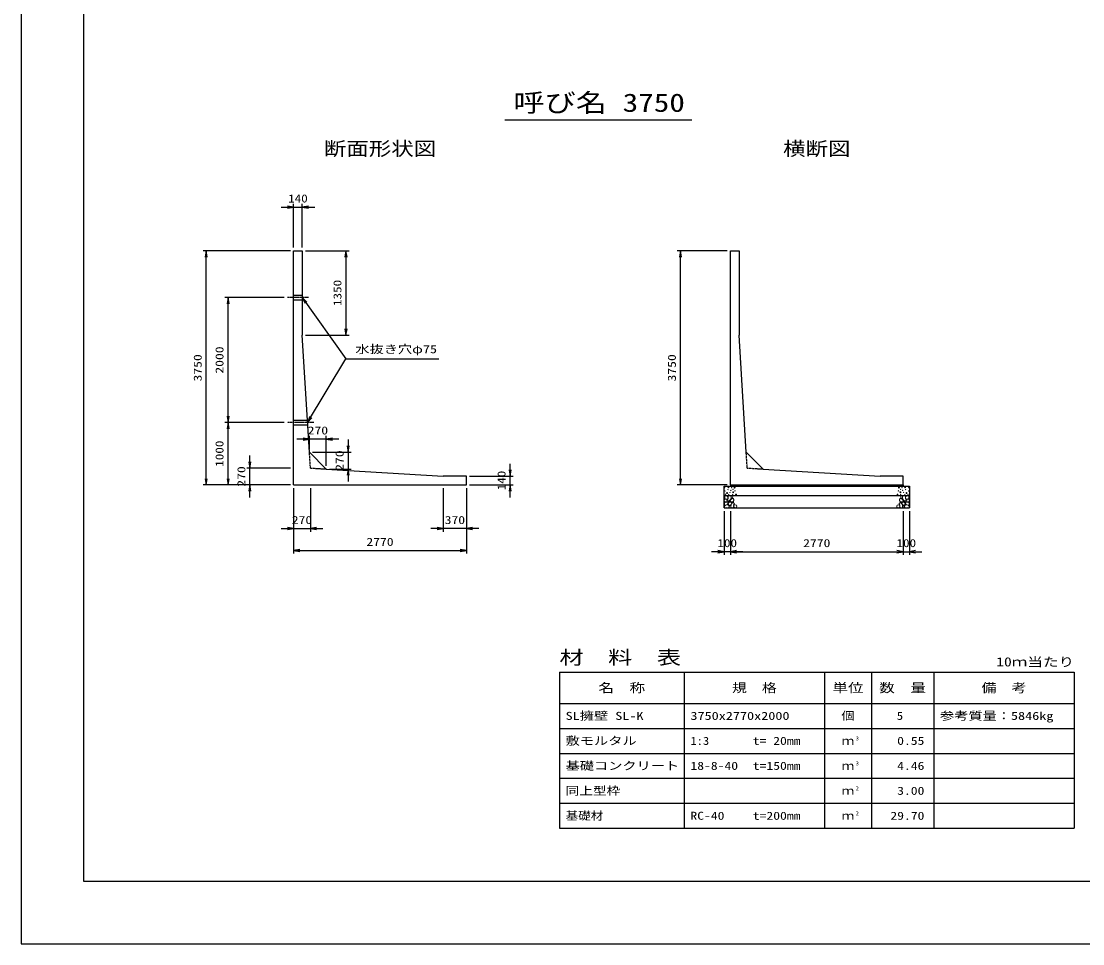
# Model space of a CAD drawing. Units: millimetres at full size. Extents: x 0 to 42050, y 0 to 32328.
# Drawn here: x 0 to 17013, y 0 to 14777 of the extents above; entities that cross this region are included whole.
import ezdxf
from ezdxf.enums import TextEntityAlignment as Align

# ---------------------------------------------------------------- set-up
doc = ezdxf.new("R2010")
doc.units = ezdxf.units.MM
doc.linetypes.add('CHAIN', pattern=[18.5, 12, -1.5, 3.5, -1.5])
doc.linetypes.add('DASHED_SPACED', pattern=[12, 6, -6])
for name, color, linetype, lineweight in [('D-BMK', 2, 'CHAIN', 25), ('D-DCR-HCHn', 4, 'Continuous', 9), ('D-MTR-FRAM', 7, 'Continuous', 25), ('D-MTR-LINE', 7, 'Continuous', 25), ('D-STR-DIM', 7, 'Continuous', 25), ('D-STR-STRn', 1, 'Continuous', 25), ('D-STR-TXT', 7, 'Continuous', 25), ('D-TTL', 2, 'Continuous', 25), ('D-TTL-TXT', 7, 'Continuous', 25)]:
    doc.layers.add(name, color=color, linetype=linetype, lineweight=lineweight)
doc.layers.add('D-MTR', color=7, linetype='Continuous')
doc.layers.add('D-MTR-TXT', color=7, linetype='Continuous')
doc.styles.add('ＭＳ ゴシック', font='')
doc.styles.get('ＭＳ ゴシック').set_extended_font_data('MS Gothic')

# ---------------------------------------------------------------- blocks, each defined once
blk = doc.blocks.new('open_arrow')
at = {"color": 0, "linetype": 'Continuous', "lineweight": -2}
blk.add_lwpolyline([(7.5, 1.25), (0, 0), (7.5, -1.25)], dxfattribs=at)

msp = doc.modelspace()

# ---------------------------------------------------------------- linework, layer by layer
at = {"layer": 'D-BMK'}
for p, q in [((4605, 10350), (4265, 10350)), ((4690.446, 8350), (4265, 8350))]:
    msp.add_line(p, q, dxfattribs=at)
at = {"layer": 'D-DCR-HCHn'}
for points in [[(11316.198, 7171.594), (11295.395, 7176.217), (11276.904, 7166.971), (11274.592, 7146.168), (11279.215, 7129.988), (11302.33, 7123.053), (11318.51, 7123.053), (11325.444, 7134.611), (11325.444, 7160.037)], [(11334.69, 7173.906), (11327.756, 7153.102), (11330.067, 7129.988), (11313.887, 7104.562), (11334.69, 7093.005), (11357.805, 7104.562), (11371.673, 7123.053), (11376.296, 7153.102), (11371.673, 7169.283), (11357.805, 7176.217)], [(11378.608, 7169.283), (11378.608, 7141.545), (11390.165, 7134.611), (11401.722, 7141.545), (11404.034, 7157.725), (11401.722, 7171.594), (11385.542, 7176.217)], [(14121.392, 7169.283), (14121.392, 7141.545), (14109.835, 7134.611), (14098.278, 7141.545), (14095.966, 7157.725), (14098.278, 7171.594), (14114.458, 7176.217)], [(14165.31, 7173.906), (14172.244, 7153.102), (14169.933, 7129.988), (14186.113, 7104.562), (14165.31, 7093.005), (14142.195, 7104.562), (14128.327, 7123.053), (14123.704, 7153.102), (14128.327, 7169.283), (14142.195, 7176.217)], [(14183.802, 7171.594), (14204.605, 7176.217), (14223.096, 7166.971), (14225.408, 7146.168), (14220.785, 7129.988), (14197.67, 7123.053), (14181.49, 7123.053), (14174.556, 7134.611), (14174.556, 7160.037)], [(11272.281, 7113.808), (11265.346, 7093.005), (11274.592, 7079.136), (11297.707, 7076.824), (11313.488, 7083.599), (11306.952, 7099.939), (11311.575, 7109.185), (11302.33, 7118.431), (11288.461, 7123.053)], [(11316.155, 7037.009), (11333.277, 7062.692), (11331.137, 7069.112), (11307.594, 7075.533), (11286.192, 7073.393), (11271.21, 7060.551), (11269.07, 7045.57), (11271.21, 7030.588), (11288.332, 7026.308)], [(11324.716, 6983.503), (11339.698, 6989.924), (11343.978, 7011.326), (11335.417, 7026.308), (11320.435, 7030.588), (11301.173, 7028.448), (11279.771, 7019.887), (11269.07, 7007.045), (11269.07, 6992.064), (11275.49, 6983.503), (11301.173, 6985.643)], [(11339.313, 7093.005), (11327.756, 7083.759), (11332.379, 7076.824), (11348.559, 7076.824), (11355.493, 7079.136), (11360.116, 7088.382), (11353.182, 7095.316)], [(11376.082, 7037.009), (11386.783, 7062.692), (11378.222, 7073.393), (11352.539, 7073.393), (11341.838, 7069.112), (11331.137, 7054.131), (11331.137, 7041.289), (11341.838, 7024.167), (11354.679, 7022.027)], [(11371.801, 6989.924), (11371.801, 7015.606), (11361.1, 7022.027), (11350.399, 7015.606), (11348.259, 7000.625), (11350.399, 6987.783), (11365.381, 6983.503)], [(11373.985, 7118.431), (11362.427, 7090.693), (11371.673, 7079.136), (11399.411, 7079.136), (11410.968, 7083.759), (11422.525, 7099.939), (11422.525, 7113.808), (11410.968, 7132.299), (11397.099, 7134.611)], [(11412.466, 6985.643), (11418.886, 7004.905), (11416.746, 7026.308), (11431.728, 7049.85), (11412.466, 7060.551), (11391.063, 7049.85), (11378.222, 7032.728), (11373.941, 7004.905), (11378.222, 6989.924), (11391.063, 6983.503)], [(11408.185, 7060.551), (11418.886, 7069.112), (11414.606, 7075.533), (11399.624, 7075.533), (11393.204, 7073.393), (11388.923, 7064.832), (11395.344, 7058.411)], [(11429.588, 6987.783), (11448.85, 6983.503), (11465.972, 6992.064), (11468.112, 7011.326), (11463.831, 7026.308), (11442.429, 7032.728), (11427.447, 7032.728), (11421.027, 7022.027), (11421.027, 6998.484)], [(14070.412, 6987.783), (14051.15, 6983.503), (14034.028, 6992.064), (14031.888, 7011.326), (14036.169, 7026.308), (14057.571, 7032.728), (14072.553, 7032.728), (14078.973, 7022.027), (14078.973, 6998.484)], [(14087.534, 6985.643), (14081.114, 7004.905), (14083.254, 7026.308), (14068.272, 7049.85), (14087.534, 7060.551), (14108.937, 7049.85), (14121.778, 7032.728), (14126.059, 7004.905), (14121.778, 6989.924), (14108.937, 6983.503)], [(14126.015, 7118.431), (14137.573, 7090.693), (14128.327, 7079.136), (14100.589, 7079.136), (14089.032, 7083.759), (14077.475, 7099.939), (14077.475, 7113.808), (14089.032, 7132.299), (14102.901, 7134.611)], [(14091.815, 7060.551), (14081.114, 7069.112), (14085.394, 7075.533), (14100.376, 7075.533), (14106.796, 7073.393), (14111.077, 7064.832), (14104.656, 7058.411)], [(14123.918, 7037.009), (14113.217, 7062.692), (14121.778, 7073.393), (14147.461, 7073.393), (14158.162, 7069.112), (14168.863, 7054.131), (14168.863, 7041.289), (14158.162, 7024.167), (14145.321, 7022.027)], [(14128.199, 6989.924), (14128.199, 7015.606), (14138.9, 7022.027), (14149.601, 7015.606), (14151.741, 7000.625), (14149.601, 6987.783), (14134.619, 6983.503)], [(14160.687, 7093.005), (14172.244, 7083.759), (14167.621, 7076.824), (14151.441, 7076.824), (14144.507, 7079.136), (14139.884, 7088.382), (14146.818, 7095.316)], [(14175.284, 6983.503), (14160.302, 6989.924), (14156.022, 7011.326), (14164.583, 7026.308), (14179.565, 7030.588), (14198.827, 7028.448), (14220.229, 7019.887), (14230.93, 7007.045), (14230.93, 6992.064), (14224.51, 6983.503), (14198.827, 6985.643)], [(14183.845, 7037.009), (14166.723, 7062.692), (14168.863, 7069.112), (14192.406, 7075.533), (14213.808, 7073.393), (14228.79, 7060.551), (14230.93, 7045.57), (14228.79, 7030.588), (14211.668, 7026.308)], [(14227.719, 7113.808), (14234.654, 7093.005), (14225.408, 7079.136), (14202.293, 7076.824), (14186.512, 7083.599), (14193.048, 7099.939), (14188.425, 7109.185), (14197.67, 7118.431), (14211.539, 7123.053)]]:
    msp.add_lwpolyline(points, close=True, dxfattribs=at)
for centre, radius in [((11333.964, 7311.655), 7.5), ((14166.036, 7311.655), 7.5), ((11275.727, 7307.43), 3), ((11276.869, 7253.919), 3), ((11287.509, 7199.892), 3), ((11311.97, 7219.003), 7.5), ((11327.292, 7275.761), 3), ((11338.125, 7195.822), 3), ((11358.9, 7228.648), 3), ((11372.857, 7262.723), 3), ((11384.403, 7305.014), 3), ((11403.422, 7195.32), 3), ((11410.213, 7232.843), 7.5), ((11407.638, 7278.106), 3), ((11433.974, 7307.67), 7.5), ((11441.654, 7255.19), 3), ((11455.905, 7195.97), 7.5), ((14044.095, 7195.97), 7.5), ((14058.346, 7255.19), 3), ((14066.026, 7307.67), 7.5), ((14089.787, 7232.843), 7.5), ((14092.362, 7278.106), 3), ((14096.578, 7195.32), 3), ((14115.597, 7305.014), 3), ((14127.143, 7262.723), 3), ((14141.1, 7228.648), 3), ((14161.875, 7195.822), 3), ((14172.708, 7275.761), 3), ((14188.03, 7219.003), 7.5), ((14212.491, 7199.892), 3), ((14223.131, 7253.919), 3), ((14224.273, 7307.43), 3)]:
    msp.add_circle(centre, radius, dxfattribs=at)
at = {"layer": 'D-MTR-FRAM'}
for p, q in [((8625, 4350), (16875, 4350)), ((8625, 4350), (8625, 1850)), ((16875, 4350), (16875, 1850)), ((8625, 1850), (16875, 1850))]:
    msp.add_line(p, q, dxfattribs=at)
at = {"layer": 'D-MTR-LINE'}
for p, q in [((10625, 4350), (10625, 1850)), ((12875, 4350), (12875, 1850)), ((13625, 4350), (13625, 1850)), ((14625, 4350), (14625, 1850)), ((8625, 3850), (16875, 3850)), ((8625, 3450), (16875, 3450)), ((8625, 3050), (16875, 3050)), ((8625, 2650), (16875, 2650)), ((8625, 2250), (16875, 2250))]:
    msp.add_line(p, q, dxfattribs=at)
at = {"layer": 'D-STR-DIM'}
for p, q in [((4165, 11800), (4705, 11800)), ((4365, 11150), (4365, 11850)), ((4505, 11150), (4505, 11850)), ((4315, 11100), (2915, 11100)), ((2965, 7350), (2965, 11100)), ((4555, 11100), (5255, 11100)), ((5205, 11100), (5205, 9750)), ((11315, 11100), (10515, 11100)), ((10565, 7350), (10565, 11100)), ((4215, 10350), (3265, 10350)), ((3315, 8350), (3315, 10350)), ((4555, 9750), (5255, 9750)), ((4215, 8350), (3265, 8350)), ((4215, 8350), (3265, 8350)), ((3315, 7350), (3315, 8350)), ((5089.469, 8084.469), (4419.469, 8084.469)), ((4619.469, 7924.469), (4619.469, 8134.469)), ((4889.469, 7654.469), (4889.469, 8134.469)), ((5239.469, 8074.469), (5239.469, 7404.469)), ((4669.469, 7874.469), (5289.469, 7874.469)), ((3665, 7150), (3665, 7820)), ((7835, 7150), (7835, 7690)), ((4315, 7620), (3615, 7620)), ((4939.469, 7604.469), (5289.469, 7604.469)), ((7185, 7490), (7885, 7490)), ((4315, 7350), (2915, 7350)), ((4315, 7350), (3265, 7350)), ((4315, 7350), (3615, 7350)), ((7185, 7350), (7885, 7350)), ((11315, 7350), (10515, 7350)), ((4365, 7300), (4365, 6600)), ((4365, 7300), (4365, 6250)), ((4635, 7300), (4635, 6600)), ((6765, 7300), (6765, 6600)), ((7135, 7300), (7135, 6250)), ((7135, 7300), (7135, 6600)), ((11265, 6930), (11265, 6230)), ((11365, 6930), (11365, 6230)), ((11365, 6930), (11365, 6230)), ((14135, 6930), (14135, 6230)), ((14135, 6930), (14135, 6230)), ((14235, 6930), (14235, 6230)), ((4165, 6650), (4835, 6650)), ((7335, 6650), (6565, 6650)), ((4365, 6300), (7135, 6300)), ((11565, 6280), (11065, 6280)), ((11365, 6280), (14135, 6280)), ((13935, 6280), (14435, 6280))]:
    msp.add_line(p, q, dxfattribs=at)
at = {"layer": 'D-STR-STRn'}
for p, q in [((4365, 7350), (4365, 11100)), ((4365, 11100), (4505, 11100)), ((4505, 11100), (4505, 9750)), ((11365, 7350), (11365, 11100)), ((11365, 11100), (11505, 11100)), ((11505, 11100), (11505, 9750)), ((4619.469, 7874.469), (4505, 9750)), ((11619.469, 7874.469), (11505, 9750)), ((4889.469, 7604.469), (4619.469, 7874.469)), ((11889.469, 7604.469), (11619.469, 7874.469)), ((4889.469, 7604.469), (6765, 7490)), ((7135, 7490), (6765, 7490)), ((7135, 7350), (7135, 7490)), ((11889.469, 7604.469), (13765, 7490)), ((14135, 7490), (13765, 7490)), ((14135, 7350), (14135, 7490)), ((4365, 7350), (7135, 7350)), ((11265, 6980), (11265, 7330)), ((11265, 7330), (14235, 7330)), ((11365, 7350), (14135, 7350)), ((11365, 7350), (11365, 7330)), ((14135, 7350), (14135, 7330)), ((14235, 7330), (14235, 6980)), ((11265, 7180), (14235, 7180)), ((11265, 6980), (14235, 6980))]:
    msp.add_line(p, q, dxfattribs=at)
at = {"layer": 'D-STR-STRn', "linetype": 'DASHED_SPACED'}
for p, q in [((4365, 10387.5), (4505, 10387.5)), ((4365, 10312.5), (4505, 10312.5)), ((4365, 8387.5), (4588.157, 8387.5)), ((4365, 8312.5), (4592.735, 8312.5))]:
    msp.add_line(p, q, dxfattribs=at)
at = {"layer": 'D-STR-STRn', "color": 2, "linetype": 'DASHED_SPACED'}
for p, q in [((4635, 7620), (4619.469, 7874.469)), ((11635, 7620), (11619.469, 7874.469)), ((4635, 7620), (4889.469, 7604.469)), ((11635, 7620), (11889.469, 7604.469))]:
    msp.add_line(p, q, dxfattribs=at)
at = {"layer": 'D-STR-TXT'}
msp.add_line((4590.446, 8350), (5205, 9370), dxfattribs=at)
msp.add_lwpolyline([(4505, 10350), (5205, 9370), (5305, 9370), (6695.482, 9370)], dxfattribs=at)
at = {"layer": 'D-TTL'}
for points in [[(0, 0), (42050, 0), (42050, 29700), (0, 29700)], [(1000, 1000), (41050, 1000), (41050, 28700), (1000, 28700)]]:
    msp.add_lwpolyline(points, close=True, dxfattribs=at)
at = {"layer": 'D-TTL-TXT'}
msp.add_line((7750, 13200), (10750, 13200), dxfattribs=at)

# ---------------------------------------------------------------- block references
at = {"layer": 'D-STR-DIM', "xscale": 13.3, "yscale": 13.3}
for p, rotation in [((4365, 11800), 180), ((2965, 11100), 270), ((5205, 11100), 270), ((10565, 11100), 270), ((3315, 10350), 270), ((5205, 9750), 90), ((3315, 8350), 90), ((3315, 8350), 270), ((4619.469, 8084.469), 180), ((5239.469, 7874.469), 90), ((3665, 7620), 90), ((5239.469, 7604.469), 270), ((7835, 7490), 90), ((2965, 7350), 90), ((3315, 7350), 90), ((3665, 7350), 270), ((7835, 7350), 270), ((10565, 7350), 90), ((4365, 6650), 180), ((6765, 6650), 180), ((7135, 6300), 180), ((11265, 6280), 180), ((14135, 6280), 180), ((14135, 6280), 180)]:
    msp.add_blockref('open_arrow', p, dxfattribs=dict(at, rotation=rotation))
for p in [(4505, 11800), (4889.469, 8084.469), (4635, 6650), (7135, 6650), (4365, 6300), (11365, 6280), (11365, 6280), (14235, 6280)]:
    msp.add_blockref('open_arrow', p, dxfattribs=at)
at = {"layer": 'D-STR-TXT', "xscale": 13.3, "yscale": 13.3}
for p, rotation in [((4505, 10350), 305.5), ((4590.446, 8350), 58.9)]:
    msp.add_blockref('open_arrow', p, dxfattribs=dict(at, rotation=rotation))

# ---------------------------------------------------------------- texts
at = {"layer": 'D-MTR', "style": 'ＭＳ ゴシック', "width": 1.3}
msp.add_text('材\u3000料\u3000表', height=219.9, dxfattribs=at).set_placement((8625, 4410), align=Align.BOTTOM_LEFT)
at = {"layer": 'D-MTR', "style": 'ＭＳ ゴシック', "width": 1.25}
msp.add_text('10ｍ当たり', height=146.6, dxfattribs=at).set_placement((16875, 4398.333), align=Align.BOTTOM_RIGHT)
at = {"layer": 'D-MTR-TXT', "style": 'ＭＳ ゴシック'}
for s, height, width, p in [('名\u3000称', 146.6, 1.25, (9625, 4100)), ('規\u3000格', 146.6, 1.2, (11750, 4100)), ('単位', 146.6, 1.25, (13250, 4100)), ('数\u3000量', 146.6, 1.25, (14125, 4100)), ('備\u3000考', 146.6, 1.2, (15750, 4100)), ('個', 128.3, 1.2, (13250, 3650)), ('ｍ', 128.3, 1.15, (13250, 3250)), ('ｍ', 128.3, 1.15, (13250, 2850)), ('ｍ', 128.3, 1.15, (13250, 2450)), ('ｍ', 128.3, 1.15, (13250, 2050))]:
    msp.add_text(s, height=height, dxfattribs=dict(at, width=width)).set_placement(p, align=Align.MIDDLE_CENTER)
for s, width, p in [('SL擁壁 SL-K', 1.3, (8725, 3650)), ('3750x2770x2000', 1.3, (10725, 3650)), ('参考質量：5846kg', 1.3, (14725, 3650)), ('敷モルタル', 1.3, (8725, 3250)), ('1:3', 1.15, (10725, 3250)), ('t= 20mm', 1.25, (11725, 3250)), ('基礎コンクリート', 1.3, (8725, 2850)), ('18-8-40', 1.25, (10725, 2850)), ('t=150mm', 1.25, (11725, 2850)), ('同上型枠', 1.25, (8725, 2450)), ('基礎材', 1.15, (8725, 2050)), ('RC-40', 1.25, (10725, 2050)), ('t=200mm', 1.25, (11725, 2050))]:
    msp.add_text(s, height=128.3, dxfattribs=dict(at, width=width)).set_placement(p, align=Align.MIDDLE_LEFT)
for s, width, p in [('5', 1.15, (14133.883, 3650)), ('0.55', 1.25, (14475, 3250)), ('4.46', 1.25, (14475, 2850)), ('3.00', 1.25, (14475, 2450)), ('29.70', 1.25, (14475, 2050))]:
    msp.add_text(s, height=128.3, dxfattribs=dict(at, width=width)).set_placement(p, align=Align.MIDDLE_RIGHT)
at = {"layer": 'D-MTR-TXT', "style": 'ＭＳ ゴシック', "width": 1.15}
for s, p in [('3', (13375, 3238.333)), ('3', (13375, 2838.333)), ('2', (13375, 2438.333)), ('2', (13375, 2038.333))]:
    msp.add_text(s, height=64.15, dxfattribs=at).set_placement(p, align=Align.BOTTOM_LEFT)
at = {"layer": 'D-STR-DIM', "style": 'ＭＳ ゴシック'}
for s, width, p in [('140', 1.2, (4435, 11937.5)), ('270', 1.25, (4754.469, 8221.969)), ('270', 1.25, (4500, 6787.5)), ('370', 1.25, (6950, 6787.5)), ('2770', 1.25, (5750, 6437.5)), ('100', 1.2, (11315, 6417.5)), ('2770', 1.25, (12750, 6417.5)), ('100', 1.2, (14185, 6417.5))]:
    msp.add_text(s, height=128.3, dxfattribs=dict(at, width=width)).set_placement(p, align=Align.MIDDLE_CENTER)
for s, width, p in [('1350', 1.2, (5067.5, 10425)), ('2000', 1.25, (3177.5, 9350)), ('3750', 1.25, (2827.5, 9225)), ('3750', 1.25, (10427.5, 9225)), ('1000', 1.2, (3177.5, 7850)), ('270', 1.25, (5101.969, 7739.469)), ('270', 1.25, (3527.5, 7485)), ('140', 1.2, (7697.5, 7420))]:
    msp.add_text(s, height=128.3, rotation=90, dxfattribs=dict(at, width=width)).set_placement(p, align=Align.MIDDLE_CENTER)
at = {"layer": 'D-STR-TXT', "style": 'ＭＳ ゴシック', "width": 1.3}
msp.add_text('水抜き穴φ75', height=128.3, dxfattribs=at).set_placement((5355, 9420), align=Align.BOTTOM_LEFT)
at = {"layer": 'D-TTL-TXT', "style": 'ＭＳ ゴシック'}
for s, height, width, p in [('呼び名', 293.3, 1.25, (8637.5, 13237.5)), ('3750', 293.3, 1.25, (10137.5, 13237.5)), ('断面形状図', 219.9, 1.2, (5750, 12560)), ('横断図', 219.9, 1.2, (12750, 12560))]:
    msp.add_text(s, height=height, dxfattribs=dict(at, width=width)).set_placement(p, align=Align.BOTTOM_CENTER)

doc.saveas('drawing.dxf')
